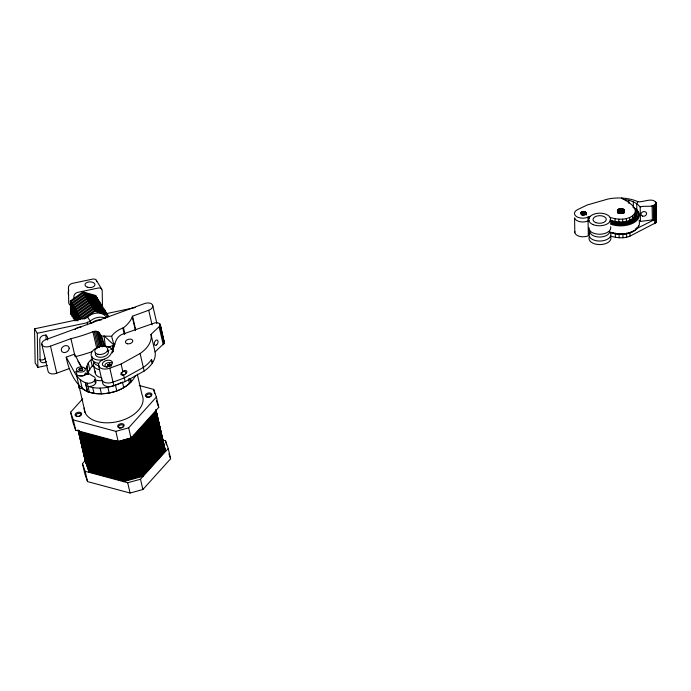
<?xml version="1.0" encoding="UTF-8"?>
<svg xmlns="http://www.w3.org/2000/svg" width="691" height="691" viewBox="0 0 691 691"><rect width="100%" height="100%" fill="white"/><g stroke="black" fill="none" stroke-linecap="round" stroke-linejoin="round"><path stroke-width="1.04" d="M79.137 368.951L79.137 370.091L80.864 370.652L82.592 370.056L82.6 368.916L80.873 368.355L79.137 368.951L79.163 370.402M107.77 364.589L107.761 365.729L109.489 366.29L111.225 365.694L111.225 364.554L109.498 363.993L107.77 364.589L107.796 366.04M590.304 216.395L587.998 217.121A8.439 4.846 -1 0 1 576.164 216.361A8.439 4.846 -1 0 1 577.745 209.554L587.151 205.011L607.968 199.034A32.123 18.424 -1 0 1 620.993 198.006L621.529 198.041C626.841 201.202 641.593 208.622 632.429 215.929C625.839 220.412 617.339 219.626 610.067 217.449M610.118 220.179C618.281 222.986 634.252 223.677 635.521 212.431M87.697 374.332C85.943 368.847 86.418 362.43 92.093 359.277M160.26 325.66C160.623 322.472 156.123 322.265 153.998 323.172L123.698 333.831C110.785 337.312 117.064 355.874 103.736 359.277A8.439 5.148 -13 0 0 99.038 366.731A8.439 5.148 -13 0 0 109.809 368.156L121.106 364.036L140.109 353.49A32.123 19.607 -13 0 0 151.001 334.375L160.26 325.66L164.303 343.194L155.052 351.918A32.123 19.607 -13 0 1 153.117 361.842L152.072 363.492A32.123 19.607 -13 0 1 144.16 371.032L125.149 381.579L113.851 385.699A8.439 5.148 -13 0 1 102.605 381.648M164.303 343.194L160.321 324.865M586.244 213.113C585.527 215.298 581.209 215.367 580.587 213.096C581.675 210.185 587.765 211.325 586.279 215.022M103.59 346.174L101.266 336.085L111.622 336.267A20.765 12.671 -13 0 1 122.195 328.277L123.473 327.784A34.887 21.283 -13 0 0 131.851 317.886L132.534 316.158L148.712 310.259A6.236 3.809 -13 0 0 152.452 304.783A6.236 3.809 -13 0 0 144.609 303.539L46.401 339.393A6.262 3.826 -13 0 0 42.125 345.068A6.262 3.826 -13 0 0 50.503 346.113L70.931 338.65A101.05 61.663 -13 0 0 92.922 331.732C101.344 328.501 102.691 341.19 104.902 346.174M656.122 203.232C653.004 208.285 644.867 205.08 640.194 206.989C636.178 202.1 629.916 199.975 623.783 199.483L621.701 198.049L623.61 198.17A32.123 18.424 -1 0 1 637.94 201.651C642.716 202.774 653.444 196.581 656.122 203.232L656.165 222.554L630.019 236.106C623.757 238.81 616.752 237.911 610.395 236.063M617.46 210.081C616.45 213.614 623.057 213.916 624.509 211.446C625.096 207.49 615.949 207.732 617.504 212.128M81.814 367.517L74.507 354.137L66.206 357.161C68.495 369.789 75.293 385.673 87.429 391.676C89.631 392.298 91.834 392.877 94.045 393.464C107.079 394.932 122.013 391.693 131.074 381.734A5.848 3.567 -13 0 0 130.262 378.988M637.94 201.651L636.757 203.715L636.886 210.945M139.159 385.492L153.687 389.396L156.382 397.083L158.757 407.362L131.022 438.111L118.213 441.635L75.673 430.191L72.978 422.503L70.603 412.225L82.695 398.819M162.454 439.968L165.546 440.798L168.241 448.485L170.617 458.764L142.882 489.513L130.072 493.037L87.532 481.592L84.838 473.905L82.462 463.626L85.148 460.647L78.178 430.45L82.462 442.862L116.77 452.087L136.377 446.706L158.74 421.907L157.211 417.338M70.603 412.225L73.306 419.912L115.846 431.348L128.656 427.833L156.382 397.083M133.855 435.779L156.218 410.981M156.365 411.629L134.002 436.418L130.91 437.273M156.667 412.907L134.304 437.705L114.689 443.095L80.389 433.87L79.353 430.925M156.961 414.194L134.598 438.992L114.991 444.382L80.683 435.157L79.154 430.588M157.254 415.481L134.892 440.279L115.285 445.669L80.977 436.444L78.912 430.553M157.557 416.768L135.194 441.566L115.578 446.947L81.279 437.723L78.869 430.856M157.85 418.055L135.488 442.845L115.881 448.234L81.573 439.01L78.67 430.519M158.299 419.981L135.928 444.771L116.321 450.161L82.013 440.936M158.593 421.268L136.231 446.058L116.624 451.448L82.315 442.223M158.887 422.546L136.524 447.345L116.917 452.735L82.609 443.51M159.18 423.833L136.818 448.632L117.211 454.022L82.903 444.797M159.483 425.12L137.12 449.919L117.513 455.3L83.205 446.075M159.776 426.407L137.414 451.197L117.807 456.587L83.499 447.362M160.07 427.686L137.708 452.484L118.101 457.874L83.792 448.649M160.372 428.973L138.01 453.771L118.394 459.161L84.095 449.936M160.666 430.26L138.304 455.058L118.697 460.439L84.388 451.214M160.96 431.547L138.597 456.336L118.99 461.726L84.682 452.501M161.262 432.825L138.9 457.623L119.284 463.013L84.984 453.788M161.556 434.112L139.193 458.91L119.586 464.3L85.278 455.075M161.849 435.399L139.487 460.197L119.88 465.587L85.572 456.362M162.152 436.686L139.781 461.484L120.174 466.866L85.874 457.641M162.445 437.973L140.083 462.763L120.476 468.153L86.168 458.928M162.739 439.251L140.377 464.05L120.77 469.439L86.461 460.215M163.041 440.538L140.67 465.337L121.063 470.726L86.764 461.502M163.335 441.825L140.973 466.624L121.366 472.005L87.057 462.78M163.629 443.112L141.266 467.902L121.659 473.292L87.351 464.067M163.931 444.391L141.56 469.189L121.953 474.579L87.645 465.354M164.225 445.678L141.862 470.476L122.255 475.866L87.947 466.641M164.518 446.965L142.156 471.763L122.549 477.144L88.241 467.919M164.821 448.252L142.45 473.041L122.843 478.431L88.534 469.206M165.114 449.539L142.752 474.328L123.145 479.718L88.837 470.493L84.699 458.72M165.408 450.817L143.046 475.615L123.439 481.005L89.13 471.78L84.855 459.368M82.462 463.626L85.166 471.314L127.705 482.75L140.506 479.234L168.241 448.485M70.344 300.965L70.888 301.863L71.113 314.673L70.568 313.783L70.344 300.965L83.032 291.852L95.945 295.558L96.524 298.59M70.888 301.863L83.576 292.751L96.49 296.456M71.605 303.021L72.149 303.919L72.374 316.737L71.829 315.839L71.605 303.021L84.285 293.908L97.198 297.614L97.742 298.512L84.838 294.807L84.285 293.908M72.149 303.919L84.838 294.807M72.857 305.085L73.41 305.975L73.626 318.793L73.082 317.903L72.857 305.085L85.546 295.973L98.459 299.678L99.003 300.576L86.09 296.871L85.546 295.973M73.41 305.975L86.09 296.871M74.118 307.141L74.663 308.039L74.887 320.857L74.343 319.959L74.118 307.141L86.807 298.028L99.711 301.734L100.264 302.632L87.351 298.927L86.807 298.028M74.663 308.039L87.351 298.927M75.561 319.881L75.371 309.205L88.059 300.093L100.972 303.798L101.551 306.83M76.105 320.779L75.924 310.095L88.603 300.991L101.517 304.696M76.779 319.803L76.632 311.261L89.32 302.148L102.225 305.854L102.812 308.886M77.323 320.702L77.176 312.159L89.865 303.047L102.778 306.752M78.023 320.797L77.884 313.325L90.573 304.213L103.486 307.918L104.073 310.95M78.532 319.562L78.437 314.215L91.126 305.111L104.03 308.808M79.223 319.657L79.145 315.381L91.834 306.268L104.747 309.974L105.291 310.872L92.378 307.167L91.834 306.268M79.75 319.484L79.69 316.279L92.378 307.167M80.441 319.579L80.406 317.445L93.086 308.333L105.999 312.038L106.544 312.928L93.639 309.223L93.086 308.333M93.639 309.223L80.951 318.335L80.406 317.445M82.505 318.897L94.347 310.389L107.26 314.094M83.896 319.182L94.892 311.287L107.805 314.992M125.935 373.468C129.26 370.402 124.06 369.331 122.108 372.294C116.727 377.036 130.539 375.17 124.32 370.92M635.642 229.092L654.636 219.574L640.445 221.44L639.071 220.135M95.583 380.655A5.848 3.567 -13 0 1 94.641 384.541A5.848 3.567 -13 0 1 88.906 386.519L88.007 386.424C99.098 389.888 111.406 387.686 121.564 382.391M108.418 347.176L114.006 345.129L111.622 336.267M41.78 344.066L48.025 371.11A6.262 3.826 -13 0 0 56.74 373.157L68.875 368.726M66.206 357.161L74.49 372.328L77.202 371.343M84.708 368.605L86.617 367.906M84.898 374.107L87.809 373.045M623.006 209.053L623.075 213.139L618.911 213.191L618.842 209.097M589.198 220.55L588.067 220.939A8.439 4.846 -1 0 1 574.567 217.881L574.826 232.677M116.313 440.599L114.248 441.169L79.94 431.944M117.496 440.962L114.395 441.808L80.087 432.583L79.405 430.623M47.308 365.375L37.875 367.362L35.146 362.887L34.55 328.804L88.007 317.506L90.461 321.54L90.504 323.682M106.941 317.722L106.872 313.524L135.168 307.547M90.461 321.54L87.316 322.205L87.627 324.753M34.55 328.804L37.279 333.278L87.593 322.654M74.49 372.328C77.237 377.606 82.048 382.512 88.172 383.306A5.848 3.567 -13 0 0 94.753 380.37A5.848 3.567 -13 0 0 92.888 376.172L88.984 373.615L82.842 375.749L79.258 375.524M80.242 433.231L114.542 442.456L134.149 437.066L156.52 412.268L155.682 409.668M80.536 434.509L114.844 443.734L134.451 438.353L156.814 413.555L155.777 410.609M80.83 435.796L115.138 445.021L134.745 439.631L157.107 414.842L155.734 410.912M81.123 437.083L115.432 446.308L135.039 440.918L157.41 416.12L155.682 411.223M81.426 438.37L115.734 447.595L135.341 442.205L157.703 417.407L155.829 411.862M81.719 439.649L116.028 448.874L135.635 443.492L157.997 418.694L155.786 412.164M88.984 471.132L123.292 480.357L142.899 474.976L165.261 450.178L163.387 444.633M114.006 345.129L103.987 335.791L105.352 346.122M164.372 342.408L162.834 337.968M96.274 280.2L101.741 289.158M106.872 313.524L108.841 316.746M83.032 291.852L83.576 292.751M88.059 300.093L88.603 300.991M89.32 302.148L89.865 303.047M90.573 304.213L91.126 305.111M94.347 310.389L94.892 311.287M75.371 309.205L75.924 310.095M76.632 311.261L77.176 312.159M77.884 313.325L78.437 314.215M79.145 315.381L79.69 316.279M77.85 361.203L81.693 367.5M121.184 372.475L122.748 375.083M656.044 220.438L656.45 221.846M156.391 400.642L158.757 407.362M156.425 414.436L158.144 419.333L135.781 444.132L116.174 449.521L81.866 440.297L78.428 430.484M156.373 414.738L158.446 420.62L136.075 445.419L116.468 450.808L82.169 441.584L78.031 429.811M157.168 417.64L159.034 423.194L136.671 447.984L117.064 453.374L82.756 444.149L78.48 431.737M157.807 419.912L159.336 424.473L136.965 449.271L117.358 454.661L83.058 445.436L78.774 433.024M157.755 420.214L159.63 425.76L137.267 450.558L117.66 455.948L83.352 446.723L79.068 434.311M157.859 421.165L159.923 427.047L137.561 451.845L117.954 457.226L83.646 448.01L79.37 435.589M158.498 423.428L160.226 428.334L137.855 453.132L118.247 458.513L83.948 449.288L79.664 436.876M158.455 423.73L160.519 429.621L138.157 454.41L118.55 459.8L84.242 450.575L79.957 438.163M159.293 426.338L160.813 430.899L138.45 455.697L118.843 461.087L84.535 451.862L80.26 439.45M168.924 453.961L170.617 458.764M159.241 426.641L161.115 432.186L138.744 456.984L119.137 462.374L84.829 453.149L80.553 440.728M159.88 428.904L161.409 433.473L139.046 458.271L119.439 463.652L85.131 454.428L80.847 442.015M159.837 429.206L161.703 434.76L139.34 459.55L119.733 464.939L85.425 455.715L81.149 443.302M159.932 430.156L161.996 436.038L139.634 460.837L120.027 466.226L85.719 457.001L81.443 444.589M160.571 432.419L162.299 437.325L139.936 462.124L120.329 467.513L86.021 458.288L81.737 445.876M160.528 432.73L162.592 438.612L140.23 463.411L120.623 468.792L86.315 459.567L82.039 447.155M161.366 435.33L162.886 439.899L140.523 464.689L120.916 470.079L86.608 460.854L82.333 448.442M161.314 435.632L163.188 441.178L140.826 465.976L121.21 471.366L86.911 462.141L82.626 449.729M161.953 437.904L163.482 442.465L141.119 467.263L121.512 472.653L87.204 463.428L82.92 451.016M161.91 438.206L163.776 443.752L141.413 468.55L121.806 473.94L87.498 464.715L83.222 452.294M162.014 439.148L164.078 445.039L141.715 469.837L122.1 475.218L87.8 465.993L83.516 453.581M162.653 441.419L164.372 446.326L142.009 471.115L122.402 476.505L88.094 467.28L83.81 454.868M162.601 441.722L164.665 447.604L142.303 472.402L122.696 477.792L88.388 468.567L84.112 456.155M163.439 444.322L164.968 448.891L142.605 473.689L122.989 479.079L88.69 469.854L84.406 457.433M164.035 446.896L165.555 451.465L156.071 410.342M85.148 460.647L89.277 472.419L79.793 431.296M160.062 324.139L164.113 341.682M159.5 323.518L160.217 326.618M159.871 326.454L163.922 343.997M159.198 327.206L163.24 344.749M152.78 305.724L156.857 323.414M148.712 310.259L152.072 324.822M151.001 334.375L155.052 351.918M152.357 363.043L151.519 359.441L151.243 359.89A32.123 19.607 -13 0 1 143.331 367.439L124.32 377.977L113.022 382.106A8.439 5.148 -13 0 1 101.776 378.046M151.459 359.553L152.288 363.146M153.687 389.396L154.637 393.507M165.546 440.798L166.488 444.909M132.534 316.158L135.652 329.685M132.275 316.927L135.393 330.453M140.109 353.49L144.16 371.032M137.284 374.107L142.07 394.855A29.963 18.286 -13 0 1 117.565 421.622A29.963 18.286 -13 0 1 84.129 408.018M123.473 327.784L124.916 334.021M122.851 328.018L124.294 334.263M129.822 378.521L130.711 382.373M128.44 378.849L129.545 383.669M121.106 364.036L122.938 371.983M123.585 374.781L125.149 381.579M122.428 381.985L123.767 387.772M133.709 435.14L143.192 476.254L123.585 481.644L114.101 440.521M128.656 427.833L131.022 438.111M140.506 479.234L142.882 489.513M115.492 385.198L116.831 390.985M109.809 368.156L113.851 385.699M99.219 332.734L102.475 346.856M98.632 332.095L101.888 346.217M97.768 331.611L101.257 346.744M96.688 331.326L100.178 346.45M95.462 331.248L99.184 347.383M107.882 387.297L109.213 393.084M94.175 331.386L97.897 347.521M92.922 331.732L96.852 348.791M115.846 431.348L118.213 441.635M127.705 482.75L130.072 493.037M98.519 365.479L101.732 379.419M100.109 388.143L101.447 393.93M93.371 364.926L95.211 372.89M90.858 360.158L92.24 366.152M94.753 380.37L95.496 383.574M88.249 363.06L89.856 370.056M92.706 387.686L94.045 393.464M86.764 366.144L88.612 374.133M87.265 383.211L89.338 392.203M85.52 382.719L87.593 391.711M85.356 382.676L87.429 391.676M70.931 338.65L75.103 356.703A101.05 61.663 -13 0 0 91.722 351.797M80.234 379.817L82.307 388.808M76.701 375.947L85.157 412.674M73.306 419.912L75.673 430.191M85.166 471.314L87.532 481.592M50.503 346.113L56.74 373.157M656.087 202.506L656.407 221.12M655.716 201.824L656.165 222.554M655.241 204.588L655.569 223.193M654.386 205.123L654.705 223.737M653.315 205.512L653.565 219.971M652.105 205.737L652.356 220.196M640.194 206.989L640.445 221.44M635.47 209.701L635.47 214.625M634.381 214.02L634.433 216.749M633.284 201.712L633.397 207.913M632.429 215.929L632.481 218.65M629.691 217.492L629.743 220.213M629.959 232.979L630.019 236.106M628.801 200.243L628.853 203.335M626.357 218.598L626.4 221.327M626.607 233.057L626.685 237.212M624.223 209.814L624.284 212.88M624.042 209.632L624.094 212.698M623.818 209.468L623.869 212.534M623.576 209.313L623.628 212.379M623.299 209.174L623.368 213.26M622.686 208.95L622.764 213.035M622.651 219.185L622.695 221.915M622.902 233.636L622.98 237.799M622.358 208.863L622.427 212.949M622.012 208.794L622.081 212.88M621.658 208.742L621.727 212.837M621.295 208.717L621.364 212.811M620.924 208.717L620.993 212.802M620.561 208.725L620.63 212.819M620.198 208.76L620.268 212.854M619.836 208.82L619.905 212.906M619.49 208.889L619.559 212.983M619.162 208.984L619.231 213.078M618.825 219.202L618.877 221.932M619.076 233.653L619.153 237.816M618.549 209.226L618.618 213.32M618.272 209.373L618.35 213.467M618.03 209.528L618.082 212.603M617.814 209.701L617.866 212.768M617.624 209.883L617.676 212.958M615.068 218.624L615.111 221.353M615.318 233.074L615.387 237.238M589.129 216.732L589.164 218.641M589.345 229.006L589.44 234.292M587.998 217.121L588.326 235.735A8.439 4.846 -1 0 1 578.963 236.192A8.439 4.846 -1 0 1 574.826 231.407M586.167 212.69L586.201 214.599M585.899 212.292L585.933 214.201M585.458 211.956L585.51 214.823M584.888 211.696L584.94 214.564M584.215 211.541L584.275 215.359M583.48 211.481L583.55 215.298M582.746 211.532L582.815 215.35M582.055 211.696L582.124 215.514M581.459 211.956L581.511 214.815M581.001 212.292L581.027 214.201M111.225 364.554L111.251 366.005M109.498 363.993L109.541 366.178M104.747 309.974L104.782 312.116M98.459 299.678L98.493 301.812M97.198 297.614L97.232 299.756M82.6 368.916L82.626 370.367M80.873 368.355L80.907 370.54M73.937 298.737L73.894 296.594A4.163 3.23 -31.4 0 1 77.763 292.353L98.208 288.035A4.163 3.23 -31.4 0 1 102.199 290.617L102.458 305.612A4.163 3.23 -31.4 0 1 102.052 307.253M47.662 340.093L47.619 337.934A4.163 3.23 -31.4 0 0 43.628 335.36A4.163 3.23 -31.4 0 0 39.758 339.601L40.121 360.046A4.163 3.23 -31.4 0 0 42.272 362.62A4.163 3.23 -31.4 0 0 46.332 361.548M46.055 339.557L45.977 335.247A4.163 3.23 -31.4 0 0 45.856 334.461M37.279 333.278L37.875 367.362M101.335 377.64A10.987 6.703 -13 0 1 95.358 371.093M99.495 369.668A10.987 6.703 -13 0 1 93.518 363.129M99.176 365.789A9.916 6.055 -13 0 1 93.648 361.505M107.304 349.991A6.66 4.06 -13 0 1 103.261 356.945A6.66 4.06 -13 0 1 95.453 353.256M98.018 363.25A10.987 6.703 -13 0 1 92.041 356.703M101.05 346.424A10.987 6.703 -13 0 1 112.529 352.825M104.609 359.303A10.987 6.703 -13 0 1 91.324 356.012A10.987 6.703 -13 0 1 100.117 346.623M112.391 349.534A18.311 11.177 -13 0 1 113.678 345.232M113.523 349.637A17.059 10.417 -13 0 1 115.103 344.023M113.41 351.572A17.69 10.797 -13 0 1 114.551 343.937M102.199 380.741A18.648 11.376 -13 0 1 94.563 379.722M108.09 351.546A3.498 2.712 -31.4 0 1 109.048 350.121M110.586 349.171A3.498 2.712 -31.4 0 1 113.065 349.119M88.154 374.107A18.311 11.177 -13 0 1 93.389 365.323M135.419 375.42A29.963 18.286 -13 0 1 110.862 392.574A29.963 18.286 -13 0 1 81.426 387.686M80.527 388.618A2.496 1.434 -1 0 1 79.016 386.537M85.278 372.881A4.492 2.574 -1 0 1 80.337 376.154A4.492 2.574 -1 0 1 77.047 372.345M107.243 367.396A4.492 2.574 -1 0 1 105.611 363.889A4.492 2.574 -1 0 1 111.752 362.887M68.677 295.135A7.489 5.813 -31.4 0 1 68.841 290.298M70.888 305.215A4.163 3.23 -31.4 0 1 68.694 302.632L68.426 287.637A4.163 3.23 -31.4 0 1 72.305 283.396L92.741 279.078A4.163 3.23 -31.4 0 1 96.731 281.66M91.169 323.595A9.985 7.756 -31.4 0 1 101.318 319.976M89.571 321.661A13.155 10.21 -31.4 0 1 105.455 318.309M87.17 317.368A13.155 10.21 -31.4 0 1 106.12 316.91M75.129 329.426A5.83 4.526 -31.4 0 1 81.106 327.119M45.39 358.171A4.163 3.23 -31.4 0 1 39.508 359.415M618.341 213.191A3.749 2.151 -1 0 1 623.636 213.13M610.628 226.778A10.987 6.305 -1 0 1 600.142 234.223A10.987 6.305 -1 0 1 588.853 227.434M609.712 231.805A9.916 5.683 -1 0 1 598.872 237.03A9.916 5.683 -1 0 1 589.976 230.915M609.911 232.029A10.987 6.305 -1 0 1 600.263 241.038A10.987 6.305 -1 0 1 589.622 232.642M610.809 237.134A10.987 6.305 -1 0 1 598.89 244.571A10.987 6.305 -1 0 1 589.691 236.192M635.159 208.535A18.311 10.503 -1 0 1 634.364 222.39A18.311 10.503 -1 0 1 610.334 224.022M639.21 221.621A18.311 10.503 -1 0 1 630.814 232.349A18.311 10.503 -1 0 1 610.481 232.202M637.128 227.486A17.059 9.786 -1 0 1 635.832 229.041M634.347 230.276A17.059 9.786 -1 0 1 628.197 233.057M627.376 233.264A17.059 9.786 -1 0 1 624.802 233.739M622.159 233.981A17.059 9.786 -1 0 1 619.482 233.981M615.145 233.454A17.059 9.786 -1 0 1 612.14 232.634M635.072 208.984A17.059 9.786 -1 0 1 632.921 221.535A17.059 9.786 -1 0 1 611.051 222.752M635.392 210.764A15.815 9.069 -1 0 1 630.201 221.949A15.815 9.069 -1 0 1 610.179 221.422M638.536 225.888A17.69 10.149 -1 0 1 610.853 232.591M633.086 207.136A17.69 10.149 -1 0 1 634.658 220.956A17.69 10.149 -1 0 1 610.689 223.046M635.78 213.45A14.986 8.594 -1 0 1 627.765 222.606A14.986 8.594 -1 0 1 610.283 221.155M635.072 215.307A14.148 8.119 -1 0 1 625.096 222.398A14.148 8.119 -1 0 1 610.049 219.954M69.143 348.229L69.022 349.145A4.163 3.23 -31.3 0 1 63.002 352.332A4.163 3.23 -31.3 0 1 62.907 346.752A4.163 3.23 -31.3 0 1 68.988 347.374L69.143 348.229M104.859 366.601A5.157 3.153 -13 0 0 112.46 362.74A5.157 3.153 -13 0 0 104.833 361.065A5.157 3.153 -13 0 0 104.859 366.601M127.429 343.781A3.749 2.289 -13 0 0 132.802 340.853A3.749 2.289 -13 0 0 127.135 339.808A3.749 2.289 -13 0 0 127.429 343.781M156.676 344.861A2.833 1.684 -68.2 0 0 157.496 340.205A2.833 1.684 -68.2 0 0 154.352 342.961A2.833 1.684 -68.2 0 0 156.676 344.861M147.433 397.135A2.496 1.52 -13 0 0 151.234 395.382A2.496 1.52 -13 0 0 147.667 394.423A2.496 1.52 -13 0 0 147.433 397.135M146.846 396.988A3.325 2.03 -13 0 0 151.899 394.647A3.325 2.03 -13 0 0 147.148 393.369A3.325 2.03 -13 0 0 146.846 396.988M119.111 427.729A3.325 2.03 -13 0 0 124.173 425.397A3.325 2.03 -13 0 0 119.413 424.119A3.325 2.03 -13 0 0 119.111 427.729M119.707 427.876A2.496 1.52 -13 0 0 123.499 426.122A2.496 1.52 -13 0 0 119.94 425.164A2.496 1.52 -13 0 0 119.707 427.876M76.571 416.293A3.325 2.03 -13 0 0 81.633 413.961A3.325 2.03 -13 0 0 76.874 412.682A3.325 2.03 -13 0 0 76.571 416.293M77.167 416.44A2.496 1.52 -13 0 0 80.959 414.686A2.496 1.52 -13 0 0 77.392 413.728A2.496 1.52 -13 0 0 77.167 416.44M98.027 354.353A6.66 4.06 -13 0 0 107.831 349.361A6.66 4.06 -13 0 0 97.984 347.21A6.66 4.06 -13 0 0 98.027 354.353M78.61 371.758A4.492 2.574 -1 0 0 85.356 369.452A4.492 2.574 -1 0 0 78.627 367.292A4.492 2.574 -1 0 0 78.61 371.758M87.316 287.18A4.992 2.868 -1 0 0 94.961 284.77A4.992 2.868 -1 0 0 87.636 282.213A4.992 2.868 -1 0 0 87.316 287.18M642.431 216.067A2.833 2.289 -15.9 0 0 646.586 213.623A2.833 2.289 -15.9 0 0 642.362 212.059A2.833 2.289 -15.9 0 0 642.431 216.067M595.763 222.623A6.66 3.818 -1 0 0 606.266 219.773A6.66 3.818 -1 0 0 596.894 216.024A6.66 3.818 -1 0 0 595.763 222.623M593.241 224.67A10.987 6.305 -1 0 0 610.576 219.963A10.987 6.305 -1 0 0 595.106 213.787A10.987 6.305 -1 0 0 593.241 224.67"/></g></svg>
